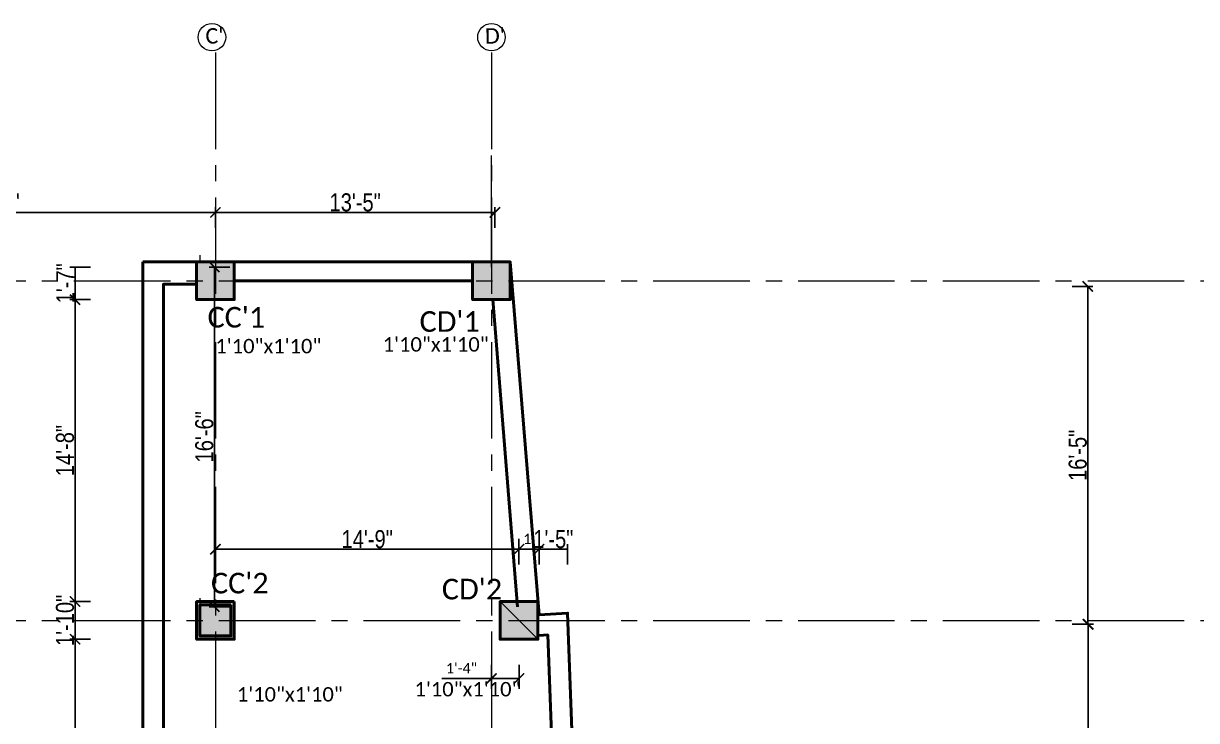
# Model space of a CAD drawing. Header units: inches. Extents: x 0 to 162649, y -36601 to -26324.
# Drawn here: x 143935 to 144618, y -31130 to -30723 of the extents above; entities that cross this region are included whole.
import ezdxf

# ---------------------------------------------------------------- set-up
doc = ezdxf.new("R2010")
doc.units = ezdxf.units.IN
doc.header["$MEASUREMENT"] = 0
doc.linetypes.add('CENTER2', pattern=[1.125, 0.75, -0.125, 0.125, -0.125])
for name, color, linetype, lineweight in [('Dim', 1, 'Continuous', 13), ('dimention', 1, 'Continuous', 13), ('hatch', 252, 'Continuous', 0), ('Line', 31, 'Continuous', 5), ('OL_AR_Center line', 253, 'CENTER2', 13), ('OL_AR_Text', 140, 'Continuous', 5), ('OL_AR_WALL', 255, 'Continuous', 40)]:
    doc.layers.add(name, color=color, linetype=linetype, lineweight=lineweight)
doc.styles.add('1-16 Annotative Text', font='calibri.ttf', dxfattribs={"height": 0.0625})
doc.styles.add('1-8 Annotative Text', font='calibri.ttf', dxfattribs={"height": 0.125})
doc.styles.add('Arial', font='arial.ttf', dxfattribs={"width": 0.8})
doc.dimstyles.new('1-16 Annotative Dimension', dxfattribs={"dimtxt": 0.0625, "dimasz": 0.0625, "dimexe": 0.0625, "dimexo": 0.083333, "dimgap": 0.03125, "dimtad": 1, "dimdec": 0, "dimzin": 0, "dimdsep": 46, "dimlunit": 4, "dimtxsty": '1-16 Annotative Text', "dimblk": 'ARCHTICK', "dimcen": 0.0625, "dimdle": 0.0625, "dimadec": 0, "dimazin": 0, "dimtfac": 1, "dimtdec": 0, "dimtofl": 0, "dimtmove": 0, "dimatfit": 3, "dimfxl": 0.083333, "dimfxlon": 1, "dimtolj": 1, "dimtzin": 0, "dimarcsym": 1})
doc.dimstyles.new('Dim_OLA', dxfattribs={"dimscale": 1.5, "dimtxt": 7, "dimasz": 4, "dimexe": 2, "dimexo": 0.5, "dimgap": 0.3, "dimtad": 1, "dimdec": 0, "dimzin": 0, "dimdsep": 46, "dimlunit": 3, "dimtxsty": 'Arial', "dimblk": 'ARCHTICK', "dimcen": 0.05, "dimadec": 0, "dimazin": 0, "dimtfac": 1, "dimtdec": 0, "dimtix": 1, "dimtmove": 2, "dimatfit": 3, "dimldrblk": 'DOT', "dimfxl": 6, "dimfxlon": 1, "dimtolj": 1, "dimtzin": 0, "dimarcsym": 0})

# ---------------------------------------------------------------- blocks, each defined once
blk = doc.blocks.new('_ArchTick')
at = {"color": 0, "linetype": 'ByBlock', "const_width": 0.15}
blk.add_lwpolyline([(-0.5, -0.5), (0.5, 0.5)], dxfattribs=at)
blk = doc.blocks.new('*D614')
at = {"layer": 'Defpoints', "color": 0, "transparency": 16777216}
for p in [(143964.79, -31082.25), (144035.57, -31082.25), (144035.57, -31258.25)]:
    blk.add_point(p, dxfattribs=at)
at = {"layer": 'OL_AR_Text', "color": 0, "lineweight": -2, "transparency": 16777216}
for p, q in [((143973.79, -31082.25), (143961.79, -31082.25)), ((143964.79, -31258.25), (143964.79, -31082.25)), ((143973.79, -31258.25), (143961.79, -31258.25))]:
    blk.add_line(p, q, dxfattribs=at)
at = {"layer": 'OL_AR_Text', "color": 0, "lineweight": -2, "transparency": 16777216, "xscale": 6, "yscale": 6, "zscale": 6}
for p, rotation in [((143964.79, -31082.25), 90), ((143964.79, -31258.25), 270)]:
    blk.add_blockref('_ArchTick', p, dxfattribs=dict(at, rotation=rotation))
at = {"layer": 'OL_AR_Text', "color": 0, "transparency": 16777216, "insert": (143958.98, -31170.25), "char_height": 10.5, "attachment_point": 5, "rotation": 90, "style": 'Arial'}
blk.add_mtext('\\A1;14\'-8"', dxfattribs=at)
blk = doc.blocks.new('_Dot')
at = {"color": 0, "linetype": 'ByBlock', "lineweight": -2}
blk.add_line((-0.5, 0), (-1, 0), dxfattribs=at)
at = {"color": 0, "linetype": 'ByBlock', "const_width": 0.5}
blk.add_lwpolyline([(-0.25, 0, 1), (0.25, 0, 1)], format="xyb", close=True, dxfattribs=at)
blk = doc.blocks.new('*D615')
at = {"layer": 'Defpoints', "color": 0, "transparency": 16777216}
for p in [(143964.79, -31060.25), (144035.57, -31060.25), (144035.57, -31082.25)]:
    blk.add_point(p, dxfattribs=at)
at = {"layer": 'OL_AR_Text', "color": 0, "lineweight": -2, "transparency": 16777216}
for p, q in [((143973.79, -31060.25), (143961.79, -31060.25)), ((143964.79, -31082.25), (143964.79, -31060.25)), ((143973.79, -31082.25), (143961.79, -31082.25))]:
    blk.add_line(p, q, dxfattribs=at)
at = {"layer": 'OL_AR_Text', "color": 0, "transparency": 16777216, "insert": (143958.98, -31071.25), "char_height": 10.5, "attachment_point": 5, "rotation": 90, "style": 'Arial'}
blk.add_mtext('\\A1;1\'-10"', dxfattribs=at)
blk = doc.blocks.new('*D616')
at = {"layer": 'Defpoints', "color": 0, "transparency": 16777216}
for p in [(143964.79, -30884.25), (144035.57, -30884.25), (144035.57, -31060.25)]:
    blk.add_point(p, dxfattribs=at)
at = {"layer": 'OL_AR_Text', "color": 0, "lineweight": -2, "transparency": 16777216}
for p, q in [((143973.79, -30884.25), (143961.79, -30884.25)), ((143964.79, -31060.25), (143964.79, -30884.25)), ((143973.79, -31060.25), (143961.79, -31060.25))]:
    blk.add_line(p, q, dxfattribs=at)
at = {"layer": 'OL_AR_Text', "color": 0, "lineweight": -2, "transparency": 16777216, "xscale": 6, "yscale": 6, "zscale": 6}
for p, rotation in [((143964.79, -30884.25), 90), ((143964.79, -31060.25), 270)]:
    blk.add_blockref('_ArchTick', p, dxfattribs=dict(at, rotation=rotation))
at = {"layer": 'OL_AR_Text', "color": 0, "transparency": 16777216, "insert": (143958.98, -30972.25), "char_height": 10.5, "attachment_point": 5, "rotation": 90, "style": 'Arial'}
blk.add_mtext('\\A1;14\'-8"', dxfattribs=at)
blk = doc.blocks.new('*D617')
at = {"layer": 'Defpoints', "color": 0, "transparency": 16777216}
for p in [(143964.79, -30865.25), (144035.57, -30865.25), (144035.57, -30884.25)]:
    blk.add_point(p, dxfattribs=at)
at = {"layer": 'OL_AR_Text', "color": 0, "lineweight": -2, "transparency": 16777216}
for p, q in [((143973.79, -30865.25), (143961.79, -30865.25)), ((143964.79, -30884.25), (143964.79, -30865.25)), ((143973.79, -30884.25), (143961.79, -30884.25))]:
    blk.add_line(p, q, dxfattribs=at)
at = {"layer": 'OL_AR_Text', "color": 0, "transparency": 16777216, "insert": (143959.07, -30874.75), "char_height": 10.5, "attachment_point": 5, "rotation": 90, "style": 'Arial'}
blk.add_mtext('\\A1;1\'-7"', dxfattribs=at)
blk = doc.blocks.new('*D618')
at = {"layer": 'Defpoints', "color": 0, "transparency": 16777216}
for p in [(144235.1, -31029.75), (144235.1, -31064.97), (144223.44, -31071.25)]:
    blk.add_point(p, dxfattribs=at)
at = {"layer": 'Dim', "color": 0, "lineweight": -2, "transparency": 16777216}
for p, q in [((144223.44, -31037.75), (144223.44, -31023.75)), ((144235.1, -31037.75), (144235.1, -31023.75)), ((144217.44, -31029.75), (144241.1, -31029.75))]:
    blk.add_line(p, q, dxfattribs=at)
at = {"layer": 'Dim', "color": 0, "lineweight": -2, "transparency": 16777216, "xscale": 6, "yscale": 6, "zscale": 6, "rotation": 180}
blk.add_blockref('_ArchTick', (144223.44, -31029.75), dxfattribs=at)
at = {"layer": 'Dim', "color": 0, "lineweight": -2, "transparency": 16777216, "xscale": 6, "yscale": 6, "zscale": 6}
blk.add_blockref('_ArchTick', (144235.1, -31029.75), dxfattribs=at)
at = {"layer": 'Dim', "color": 0, "transparency": 16777216, "insert": (144229.27, -31023.75), "char_height": 6, "attachment_point": 5, "style": '1-16 Annotative Text'}
blk.add_mtext("\\A1;1'", dxfattribs=at)
blk = doc.blocks.new('*D619')
at = {"layer": 'Defpoints', "color": 0, "transparency": 16777216}
for p in [(144251.78, -31029.75), (144235.1, -31064.97), (144251.78, -31063.94)]:
    blk.add_point(p, dxfattribs=at)
at = {"layer": 'OL_AR_Text', "color": 0, "lineweight": -2, "transparency": 16777216}
for p, q in [((144235.1, -31038.75), (144235.1, -31026.75)), ((144251.78, -31038.75), (144251.78, -31026.75)), ((144235.1, -31029.75), (144251.78, -31029.75))]:
    blk.add_line(p, q, dxfattribs=at)
at = {"layer": 'OL_AR_Text', "color": 0, "transparency": 16777216, "insert": (144243.44, -31023.94), "char_height": 10.5, "attachment_point": 5, "style": 'Arial'}
blk.add_mtext('\\A1;1\'-5"', dxfattribs=at)
blk = doc.blocks.new('*D622')
at = {"layer": 'Defpoints', "color": 0, "transparency": 16777216}
for p in [(144223.44, -31029.75), (144046.57, -31071.25), (144223.44, -31071.25)]:
    blk.add_point(p, dxfattribs=at)
at = {"layer": 'OL_AR_Text', "color": 0, "lineweight": -2, "transparency": 16777216}
for p, q in [((144046.57, -31038.75), (144046.57, -31026.75)), ((144223.44, -31038.75), (144223.44, -31026.75)), ((144046.57, -31029.75), (144223.44, -31029.75))]:
    blk.add_line(p, q, dxfattribs=at)
at = {"layer": 'OL_AR_Text', "color": 0, "lineweight": -2, "transparency": 16777216, "xscale": 6, "yscale": 6, "zscale": 6, "rotation": 180}
blk.add_blockref('_ArchTick', (144046.57, -31029.75), dxfattribs=at)
at = {"layer": 'OL_AR_Text', "color": 0, "lineweight": -2, "transparency": 16777216, "xscale": 6, "yscale": 6, "zscale": 6}
blk.add_blockref('_ArchTick', (144223.44, -31029.75), dxfattribs=at)
at = {"layer": 'OL_AR_Text', "color": 0, "transparency": 16777216, "insert": (144135.01, -31023.94), "char_height": 10.5, "attachment_point": 5, "style": 'Arial'}
blk.add_mtext('\\A1;14\'-9"', dxfattribs=at)
blk = doc.blocks.new('*D623')
at = {"layer": 'Defpoints', "color": 0, "transparency": 16777216}
for p in [(144217.76, -30865.25), (144045.95, -31063.25), (144234.47, -31063.25)]:
    blk.add_point(p, dxfattribs=at)
at = {"layer": 'OL_AR_Text', "color": 0, "lineweight": -2, "transparency": 16777216}
for p, q in [((144054.95, -30865.25), (144042.95, -30865.25)), ((144045.95, -30865.25), (144045.95, -31063.25)), ((144054.95, -31063.25), (144042.95, -31063.25))]:
    blk.add_line(p, q, dxfattribs=at)
at = {"layer": 'OL_AR_Text', "color": 0, "lineweight": -2, "transparency": 16777216, "xscale": 6, "yscale": 6, "zscale": 6}
for p, rotation in [((144045.95, -30865.25), 90), ((144045.95, -31063.25), 270)]:
    blk.add_blockref('_ArchTick', p, dxfattribs=dict(at, rotation=rotation))
at = {"layer": 'OL_AR_Text', "color": 0, "transparency": 16777216, "insert": (144040.13, -30964.25), "char_height": 10.5, "attachment_point": 5, "rotation": 90, "style": 'Arial'}
blk.add_mtext('\\A1;16\'-6"', dxfattribs=at)
blk = doc.blocks.new('*D627')
at = {"layer": 'Defpoints', "color": 0, "transparency": 16777216}
for p in [(144207.39, -31071.25), (144223.47, -31082.25), (144223.47, -31105.11)]:
    blk.add_point(p, dxfattribs=at)
at = {"layer": 'dimention', "color": 0, "lineweight": -2, "transparency": 16777216}
for p, q in [((144207.39, -31097.11), (144207.39, -31111.11)), ((144223.47, -31097.11), (144223.47, -31111.11)), ((144207.39, -31105.11), (144178.56, -31105.11)), ((144223.47, -31105.11), (144201.39, -31105.11))]:
    blk.add_line(p, q, dxfattribs=at)
at = {"layer": 'dimention', "color": 0, "lineweight": -2, "transparency": 16777216, "xscale": 6, "yscale": 6, "zscale": 6, "rotation": 180}
blk.add_blockref('_ArchTick', (144207.39, -31105.11), dxfattribs=at)
at = {"layer": 'dimention', "color": 0, "lineweight": -2, "transparency": 16777216, "xscale": 6, "yscale": 6, "zscale": 6}
blk.add_blockref('_ArchTick', (144223.47, -31105.11), dxfattribs=at)
at = {"layer": 'dimention', "color": 0, "transparency": 16777216, "insert": (144189.97, -31099.09), "char_height": 6, "attachment_point": 5, "style": '1-16 Annotative Text'}
blk.add_mtext('\\A1;1\'-4"', dxfattribs=at)
blk = doc.blocks.new('*D1338')
at = {"layer": 'Defpoints', "color": 0, "transparency": 16777216}
for p in [(143441.41, -31073.52), (144035.32, -31073.52), (144035.57, -31271.53)]:
    blk.add_point(p, dxfattribs=at)
at = {"layer": 'OL_AR_Text', "color": 0, "lineweight": -2, "transparency": 16777216}
for p, q in [((143450.41, -31073.52), (143438.41, -31073.52)), ((143441.41, -31271.53), (143441.41, -31073.52)), ((143450.41, -31271.53), (143438.41, -31271.53))]:
    blk.add_line(p, q, dxfattribs=at)
at = {"layer": 'OL_AR_Text', "color": 0, "lineweight": -2, "transparency": 16777216, "xscale": 6, "yscale": 6, "zscale": 6}
for p, rotation in [((143441.41, -31073.52), 90), ((143441.41, -31271.53), 270)]:
    blk.add_blockref('_ArchTick', p, dxfattribs=dict(at, rotation=rotation))
at = {"layer": 'OL_AR_Text', "color": 0, "transparency": 16777216, "insert": (143435.6, -31172.53), "char_height": 10.5, "attachment_point": 5, "rotation": 90, "style": 'Arial'}
blk.add_mtext('\\A1;16\'-4"', dxfattribs=at)
blk = doc.blocks.new('*D1321')
at = {"layer": 'Defpoints', "color": 0, "transparency": 16777216}
for p in [(143441.16, -30875.52), (144035.32, -30875.52), (144035.32, -31073.52)]:
    blk.add_point(p, dxfattribs=at)
at = {"layer": 'OL_AR_Text', "color": 0, "lineweight": -2, "transparency": 16777216}
for p, q in [((143450.16, -30875.52), (143438.16, -30875.52)), ((143441.16, -31073.52), (143441.16, -30875.52)), ((143450.16, -31073.52), (143438.16, -31073.52))]:
    blk.add_line(p, q, dxfattribs=at)
at = {"layer": 'OL_AR_Text', "color": 0, "lineweight": -2, "transparency": 16777216, "xscale": 6, "yscale": 6, "zscale": 6}
for p, rotation in [((143441.16, -30875.52), 90), ((143441.16, -31073.52), 270)]:
    blk.add_blockref('_ArchTick', p, dxfattribs=dict(at, rotation=rotation))
at = {"layer": 'OL_AR_Text', "color": 0, "transparency": 16777216, "insert": (143435.35, -30974.52), "char_height": 10.5, "attachment_point": 5, "rotation": 90, "style": 'Arial'}
blk.add_mtext('\\A1;16\'-4"', dxfattribs=at)
blk = doc.blocks.new('*D1322')
at = {"layer": 'Defpoints', "color": 0, "transparency": 16777216}
for p in [(144232.85, -31073.52), (144555.07, -31073.52), (144253.34, -31271.53)]:
    blk.add_point(p, dxfattribs=at)
at = {"layer": 'OL_AR_Text', "color": 0, "lineweight": -2, "transparency": 16777216}
for p, q in [((144546.07, -31073.52), (144558.07, -31073.52)), ((144555.07, -31271.53), (144555.07, -31073.52)), ((144546.07, -31271.53), (144558.07, -31271.53))]:
    blk.add_line(p, q, dxfattribs=at)
at = {"layer": 'OL_AR_Text', "color": 0, "lineweight": -2, "transparency": 16777216, "xscale": 6, "yscale": 6, "zscale": 6}
for p, rotation in [((144555.07, -31073.52), 90), ((144555.07, -31271.53), 270)]:
    blk.add_blockref('_ArchTick', p, dxfattribs=dict(at, rotation=rotation))
at = {"layer": 'OL_AR_Text', "color": 0, "transparency": 16777216, "insert": (144549.26, -31172.53), "char_height": 10.5, "attachment_point": 5, "rotation": 90, "style": 'Arial'}
blk.add_mtext('\\A1;16\'-4"', dxfattribs=at)
blk = doc.blocks.new('*D1323')
at = {"layer": 'Defpoints', "color": 0, "transparency": 16777216}
for p in [(144219.29, -30876.53), (144554.81, -30876.53), (144232.85, -31073.52)]:
    blk.add_point(p, dxfattribs=at)
at = {"layer": 'OL_AR_Text', "color": 0, "lineweight": -2, "transparency": 16777216}
for p, q in [((144545.81, -30876.53), (144557.81, -30876.53)), ((144554.81, -31073.52), (144554.81, -30876.53)), ((144545.81, -31073.52), (144557.81, -31073.52))]:
    blk.add_line(p, q, dxfattribs=at)
at = {"layer": 'OL_AR_Text', "color": 0, "lineweight": -2, "transparency": 16777216, "xscale": 6, "yscale": 6, "zscale": 6}
for p, rotation in [((144554.81, -30876.53), 90), ((144554.81, -31073.52), 270)]:
    blk.add_blockref('_ArchTick', p, dxfattribs=dict(at, rotation=rotation))
at = {"layer": 'OL_AR_Text', "color": 0, "transparency": 16777216, "insert": (144549, -30975.03), "char_height": 10.5, "attachment_point": 5, "rotation": 90, "style": 'Arial'}
blk.add_mtext('\\A1;16\'-5"', dxfattribs=at)
blk = doc.blocks.new('*D1327')
at = {"layer": 'Defpoints', "color": 0, "transparency": 16777216}
for p in [(144046.57, -30833.41), (144046.57, -30864.34), (143788.63, -31450.53)]:
    blk.add_point(p, dxfattribs=at)
at = {"layer": 'OL_AR_Text', "color": 0, "lineweight": -2, "transparency": 16777216}
for p, q in [((143788.63, -30842.41), (143788.63, -30830.41)), ((143788.63, -30833.41), (144046.57, -30833.41)), ((144046.57, -30842.41), (144046.57, -30830.41))]:
    blk.add_line(p, q, dxfattribs=at)
at = {"layer": 'OL_AR_Text', "color": 0, "lineweight": -2, "transparency": 16777216, "xscale": 6, "yscale": 6, "zscale": 6, "rotation": 180}
blk.add_blockref('_ArchTick', (143788.63, -30833.41), dxfattribs=at)
at = {"layer": 'OL_AR_Text', "color": 0, "lineweight": -2, "transparency": 16777216, "xscale": 6, "yscale": 6, "zscale": 6}
blk.add_blockref('_ArchTick', (144046.57, -30833.41), dxfattribs=at)
at = {"layer": 'OL_AR_Text', "color": 0, "transparency": 16777216, "insert": (143917.6, -30827.6), "char_height": 10.5, "attachment_point": 5, "style": 'Arial'}
blk.add_mtext('\\A1;21\'-9"', dxfattribs=at)
blk = doc.blocks.new('*D1328')
at = {"layer": 'Defpoints', "color": 0, "transparency": 16777216}
for p in [(144209.39, -30833.41), (144046.57, -30864.34), (144209.39, -30864.34)]:
    blk.add_point(p, dxfattribs=at)
at = {"layer": 'OL_AR_Text', "color": 0, "lineweight": -2, "transparency": 16777216}
for p, q in [((144046.57, -30842.41), (144046.57, -30830.41)), ((144046.57, -30833.41), (144209.39, -30833.41)), ((144209.39, -30842.41), (144209.39, -30830.41))]:
    blk.add_line(p, q, dxfattribs=at)
at = {"layer": 'OL_AR_Text', "color": 0, "lineweight": -2, "transparency": 16777216, "xscale": 6, "yscale": 6, "zscale": 6, "rotation": 180}
blk.add_blockref('_ArchTick', (144046.57, -30833.41), dxfattribs=at)
at = {"layer": 'OL_AR_Text', "color": 0, "lineweight": -2, "transparency": 16777216, "xscale": 6, "yscale": 6, "zscale": 6}
blk.add_blockref('_ArchTick', (144209.39, -30833.41), dxfattribs=at)
at = {"layer": 'OL_AR_Text', "color": 0, "transparency": 16777216, "insert": (144127.98, -30827.6), "char_height": 10.5, "attachment_point": 5, "style": 'Arial'}
blk.add_mtext('\\A1;13\'-5"', dxfattribs=at)

msp = doc.modelspace()

# ---------------------------------------------------------------- hatches: boundary and pattern name
at = {"layer": 'OL_AR_Text'}
h = msp.add_hatch(color=256, dxfattribs=at)
h.dxf.hatch_style = 1
h.paths.add_polyline_path([(144057.57, -30862.25), (144057.57, -30884.25), (144035.57, -30884.25), (144035.57, -30862.25)])
h = msp.add_hatch(color=256, dxfattribs=at)
h.dxf.hatch_style = 1
h.paths.add_polyline_path([(144218.39, -30862.25), (144218.39, -30884.25), (144196.39, -30884.25), (144196.39, -30862.25)])
h = msp.add_hatch(color=256, dxfattribs=at)
h.dxf.hatch_style = 1
h.paths.add_polyline_path([(144057.57, -31060.25), (144057.57, -31082.25), (144035.57, -31082.25), (144035.57, -31060.25)])
h = msp.add_hatch(color=256, dxfattribs=at)
h.dxf.hatch_style = 1
h.paths.add_polyline_path([(144234.47, -31060.25), (144234.47, -31082.25), (144212.47, -31082.25), (144212.47, -31060.25)])
h = msp.add_hatch(color=256, dxfattribs=at)
h.dxf.hatch_style = 1
h.paths.add_polyline_path([(144234.47, -31060.25), (144234.47, -31082.25), (144212.47, -31082.25), (144212.47, -31060.25)])
h = msp.add_hatch(color=256, dxfattribs=at)
h.dxf.hatch_style = 1
h.paths.add_polyline_path([(144055.57, -31062.25), (144055.57, -31080.25), (144037.57, -31080.25), (144037.57, -31062.25)])
h = msp.add_hatch(color=256, dxfattribs=at)
h.dxf.hatch_style = 1
h.paths.add_polyline_path([(144234.47, -31062.25), (144234.47, -31080.25), (144216.47, -31080.25), (144216.47, -31062.25)])
h = msp.add_hatch(color=256, dxfattribs=at)
h.dxf.hatch_style = 1
h.paths.add_polyline_path([(144234.47, -31062.25), (144234.47, -31080.25), (144216.47, -31080.25), (144216.47, -31062.25)])

# ---------------------------------------------------------------- linework, layer by layer
at = {"layer": 'dimention'}
for p, q in [((144220.61, -30892.17), (144218.14, -30862.25)), ((144212.47, -31060.25), (144234.47, -31082.25))]:
    msp.add_line(p, q, dxfattribs=at)
for centre in [(144044.57, -30731.25), (144207.39, -30731.25)]:
    msp.add_circle(centre, 8, dxfattribs=at)
at = {"layer": 'hatch'}
msp.add_line((144207.39, -30865.25), (144207.39, -30800.23), dxfattribs=at)
at = {"layer": 'Line'}
msp.add_lwpolyline([(144235.1, -31067.97), (144235.1, -31067.97), (144251.78, -31066.94), (144260.34, -31297.93), (144255.03, -31452.25), (144411.33, -31452.25), (144411.33, -31828.53), (144128.36, -31826.15), (144118.32, -32108.99), (143460.46, -32124.41), (143461.67, -31425.25), (144004.32, -31425.25), (144004.32, -30862.25), (144218.39, -30862.25), (144235.1, -31067.97)], dxfattribs=at)
at = {"layer": 'OL_AR_Center line', "ltscale": 75}
for p, q in [((144046.57, -30740.25), (144046.57, -31514.73)), ((144046.57, -30740.25), (144046.57, -31514.73)), ((144207.39, -30740.25), (144207.39, -31514.73)), ((143289.17, -30873.25), (144684.6, -30873.25)), ((143289.17, -31071.25), (144684.65, -31071.25))]:
    msp.add_line(p, q, dxfattribs=at)
at = {"layer": 'OL_AR_Text'}
for p, q in [((144037.57, -30858.25), (144037.57, -30862.25)), ((144037.57, -31058.25), (144037.57, -31062.25))]:
    msp.add_line(p, q, dxfattribs=at)
at = {"layer": 'OL_AR_WALL'}
for p, q in [((144035.57, -30862.25), (144004.32, -30862.25)), ((144057.57, -30873.25), (144196.39, -30873.25))]:
    msp.add_line(p, q, dxfattribs=at)
for points in [[(144128.36, -31826.15), (144128.36, -31826.15), (144118.31, -32110.31), (143460.46, -32124.41), (143461.67, -31425.25), (144004.32, -31425.25), (144004.32, -30862.25)], [(144057.57, -30862.25), (144057.57, -30884.25), (144035.57, -30884.25), (144035.57, -30862.25), (144057.57, -30862.25)], [(144057.57, -30862.25), (144057.57, -30884.25), (144035.57, -30884.25), (144035.57, -30862.25), (144057.57, -30862.25)], [(144057.57, -30862.25), (144218.39, -30862.25), (144235.16, -31067.97)], [(144218.39, -30862.25), (144218.39, -30884.25), (144196.39, -30884.25), (144196.39, -30862.25), (144218.39, -30862.25)], [(144218.39, -30862.25), (144218.39, -30884.25), (144196.39, -30884.25), (144196.39, -30862.25), (144218.39, -30862.25)], [(144116.78, -31814.06), (144106.71, -32098.56), (143472.48, -32112.14), (143473.65, -31437.25), (144016.32, -31437.25), (144016.32, -30875.25), (144035.57, -30875.25)], [(144208.15, -30884.25), (144222.49, -31063.25)], [(144057.57, -31060.25), (144057.57, -31082.25), (144035.57, -31082.25), (144035.57, -31060.25), (144057.57, -31060.25)], [(144057.57, -31060.25), (144057.57, -31082.25), (144035.57, -31082.25), (144035.57, -31060.25), (144057.57, -31060.25)], [(144234.47, -31060.25), (144234.47, -31082.25), (144212.47, -31082.25), (144212.47, -31060.25), (144234.47, -31060.25)], [(144234.47, -31060.25), (144234.47, -31082.25), (144212.47, -31082.25), (144212.47, -31060.25), (144234.47, -31060.25)], [(144234.47, -31060.25), (144234.47, -31082.25), (144212.47, -31082.25), (144212.47, -31060.25), (144234.47, -31060.25)], [(144234.47, -31060.25), (144234.47, -31082.25), (144212.47, -31082.25), (144212.47, -31060.25), (144234.47, -31060.25)], [(144055.57, -31062.25), (144055.57, -31080.25), (144037.57, -31080.25), (144037.57, -31062.25), (144055.57, -31062.25)], [(144055.57, -31062.25), (144055.57, -31080.25), (144037.57, -31080.25), (144037.57, -31062.25), (144055.57, -31062.25)], [(144235.1, -31067.97), (144235.1, -31067.97), (144251.78, -31066.94), (144260.34, -31297.93), (144255.03, -31452.25), (144411.33, -31452.25), (144411.33, -31619.57)], [(144235.1, -31080), (144240.24, -31079.68), (144247.05, -31263.36)]]:
    msp.add_lwpolyline(points, dxfattribs=at)

# ---------------------------------------------------------------- texts
at = {"layer": 'dimention', "style": '1-16 Annotative Text'}
for s, p in [("C'", (144040.85, -30735.07)), ("D'", (144203.67, -30735.07))]:
    msp.add_text(s, height=9, rotation=1, dxfattribs=at).set_placement(p)
at = {"layer": 'OL_AR_Text', "attachment_point": 1, "style": '1-8 Annotative Text'}
for s, insert, char_height in [("CC'1", (144042.01, -30888.51), 12), ("CD'1", (144165.51, -30891.01), 12), ('1\'10"x1\'10"', (144046.57, -30907.15), 8.4), ('1\'10"x1\'10"', (144144.07, -30906.15), 8.4), ("CC'2", (144044.01, -31043.51), 12), ("CD'2", (144178.51, -31047.01), 12), ('1\'10"x1\'10"', (144162.57, -31107.15), 8.4), ('1\'10"x1\'10"', (144059.07, -31110.15), 8.4)]:
    msp.add_mtext(s, dxfattribs=dict(at, insert=insert, char_height=char_height))

# ---------------------------------------------------------------- dimensions: what is measured, and where the dimension line sits
at = {"layer": 'Dim'}
dim = msp.add_linear_dim(base=(144235.1, -31029.75), p1=(144223.44, -31071.25), p2=(144235.1, -31064.97), dimstyle='1-16 Annotative Dimension', override={"dimscale": 0, "dimtix": 0, "dimtofl": 0, "dimtmove": 0, "dimatfit": 3}, dxfattribs=at)
dim.commit()
dim.dimension.update_dxf_attribs({"geometry": '*D618', "text_midpoint": (144229.27, -31023.75)})
at = {"layer": 'dimention'}
dim = msp.add_linear_dim(base=(144223.47, -31105.11), p1=(144207.39, -31071.25), p2=(144223.47, -31082.25), dimstyle='1-16 Annotative Dimension', override={"dimscale": 0, "dimtix": 0, "dimtofl": 0, "dimtmove": 0, "dimatfit": 3}, dxfattribs=at)
dim.commit()
dim.dimension.update_dxf_attribs({"geometry": '*D627', "text_midpoint": (144189.97, -31105.11), "dimtype": 128})
at = {"layer": 'OL_AR_Text'}
for base, p1, p2, text, picture, middle in [((144046.57, -30833.41), (143788.63, -31450.53), (144046.57, -30864.34), '21\'-9"', '*D1327', (143917.6, -30827.6)), ((144209.39, -30833.41), (144046.57, -30864.34), (144209.39, -30864.34), '13\'-5"', '*D1328', (144127.98, -30827.6))]:
    dim = msp.add_linear_dim(base=base, p1=p1, p2=p2, text=text, dimstyle='Dim_OLA', dxfattribs=at)
    dim.commit()
    dim.dimension.update_dxf_attribs({"geometry": picture, "text_midpoint": middle})
for base, p1, p2, picture, middle in [((143964.79, -30865.25), (144035.57, -30884.25), (144035.57, -30865.25), '*D617', (143959.07, -30874.75)), ((144045.95, -31063.25), (144217.76, -30865.25), (144234.47, -31063.25), '*D623', (144040.13, -30964.25)), ((144554.81, -30876.53), (144232.85, -31073.52), (144219.29, -30876.53), '*D1323', (144549, -30975.03)), ((143964.79, -30884.25), (144035.57, -31060.25), (144035.57, -30884.25), '*D616', (143958.98, -30972.25)), ((143964.79, -31060.25), (144035.57, -31082.25), (144035.57, -31060.25), '*D615', (143958.98, -31071.25)), ((143964.79, -31082.25), (144035.57, -31258.25), (144035.57, -31082.25), '*D614', (143958.98, -31170.25))]:
    dim = msp.add_linear_dim(base=base, p1=p1, p2=p2, angle=90, dimstyle='Dim_OLA', dxfattribs=at)
    dim.commit()
    dim.dimension.update_dxf_attribs({"geometry": picture, "text_midpoint": middle})
for base, p1, p2, picture, middle in [((143441.16, -30875.52), (144035.32, -31073.52), (144035.32, -30875.52), '*D1321', (143435.35, -30974.52)), ((143441.41, -31073.52), (144035.57, -31271.53), (144035.32, -31073.52), '*D1338', (143435.6, -31172.53)), ((144555.07, -31073.52), (144253.34, -31271.53), (144232.85, -31073.52), '*D1322', (144549.26, -31172.53))]:
    dim = msp.add_linear_dim(base=base, p1=p1, p2=p2, angle=90, text='16\'-4"', dimstyle='Dim_OLA', dxfattribs=at)
    dim.commit()
    dim.dimension.update_dxf_attribs({"geometry": picture, "text_midpoint": middle})
for base, p1, p2, picture, middle in [((144223.44, -31029.75), (144046.57, -31071.25), (144223.44, -31071.25), '*D622', (144135.01, -31023.94)), ((144251.78, -31029.75), (144235.1, -31064.97), (144251.78, -31063.94), '*D619', (144243.44, -31023.94))]:
    dim = msp.add_linear_dim(base=base, p1=p1, p2=p2, dimstyle='Dim_OLA', dxfattribs=at)
    dim.commit()
    dim.dimension.update_dxf_attribs({"geometry": picture, "text_midpoint": middle})

doc.saveas('drawing.dxf')
